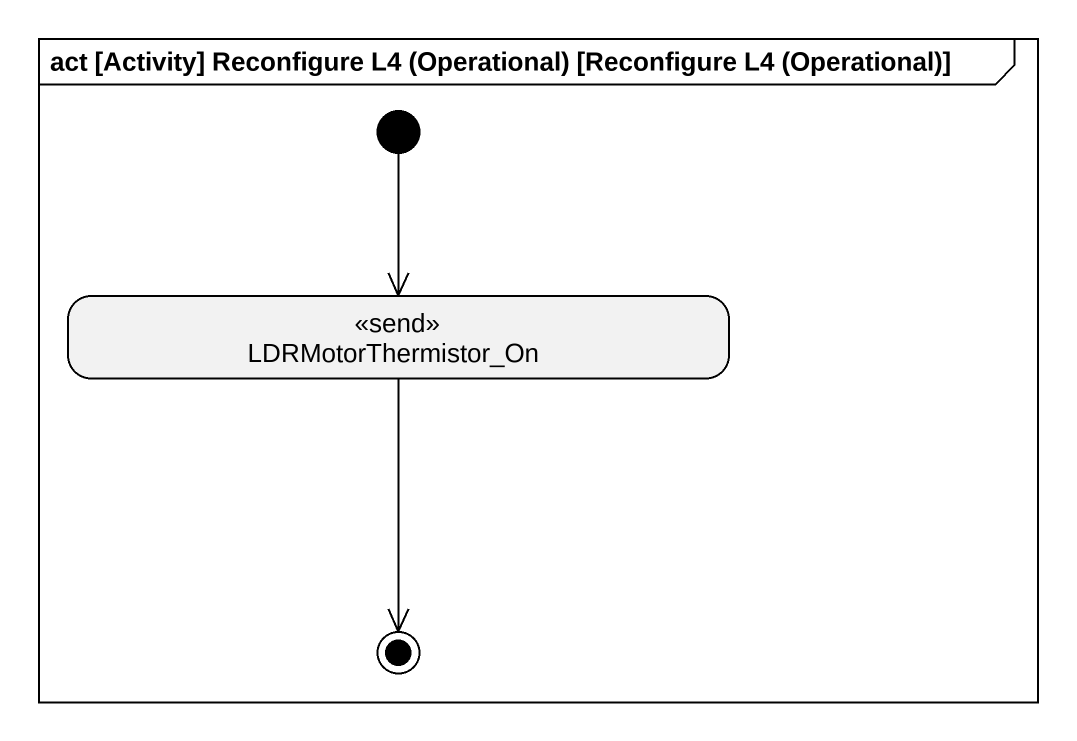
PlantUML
@startuml
mainframe act [Activity] Reconfigure L4 (Operational) [Reconfigure L4 (Operational)]
hide empty description
state LDRMotorThermistor_On <<send>>
[*] --> LDRMotorThermistor_On
LDRMotorThermistor_On --> [*]
@enduml
